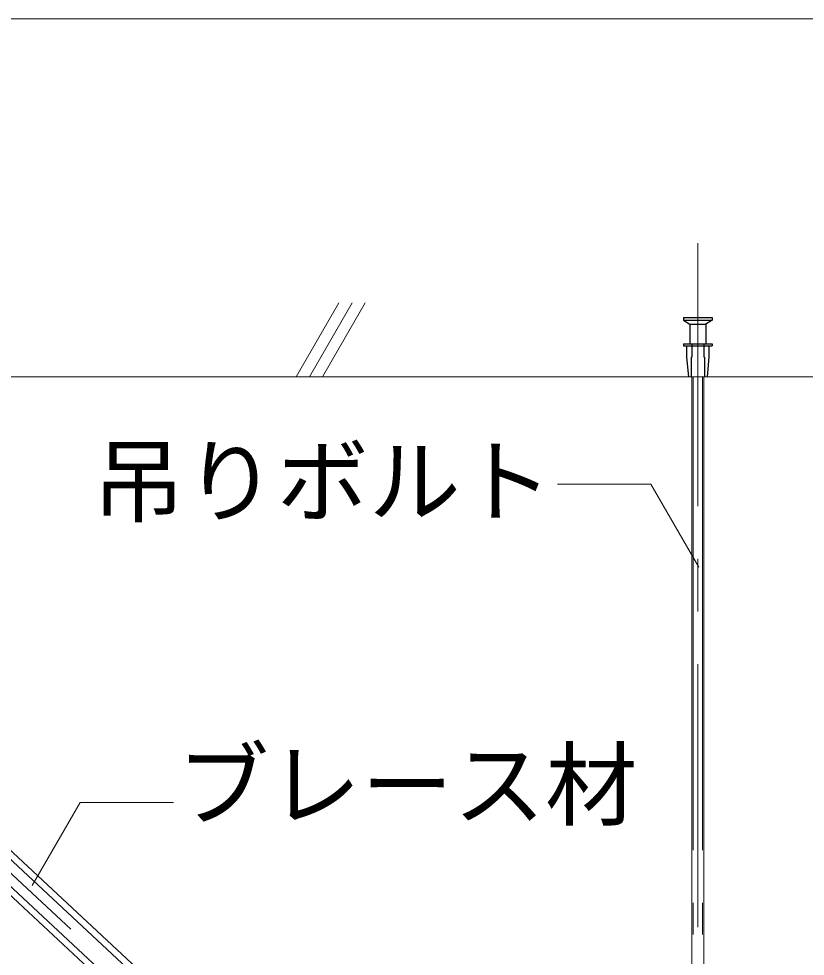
# Model space of a CAD drawing. Units: millimetres, scale not verified. Extents: x -7800 to 7800, y -5387 to 5300.
# Drawn here: x -3765 to -3167, y 507 to 1220 of the extents above; entities that cross this region are included whole.
import ezdxf
from ezdxf.enums import TextEntityAlignment as Align

# ---------------------------------------------------------------- set-up
doc = ezdxf.new("R2010")
doc.units = ezdxf.units.MM
doc.header["$LTSCALE"] = 40
for name, pattern in [('CHAIN1', [8, 5, -1, 1, -1]), ('DASHED1', [1.8, 1.2, -0.6]), ('DOUBLE_CHAIN2', [12.8, 9, -1, 0.6, -0.6, 0.6, -1])]:
    doc.linetypes.add(name, pattern=pattern)
for name, color, linetype, lineweight in [('7-0_中心線', 4, 'CHAIN1', 9), ('7-1_吊り材', 7, 'Continuous', 18), ('7-4_ブレース・補強材', 4, 'Continuous', 9), ('7-6_文字', 7, 'Continuous', 18), ('7-9_躯体他', 4, 'Continuous', 9), ('7-C_ビス・アンカーボルト・強調図形', 2, 'Continuous', 25), ('F-3_野縁', 7, 'Continuous', 18)]:
    doc.layers.add(name, color=color, linetype=linetype, lineweight=lineweight)
doc.styles.add('ＭＳ ゴシック', font='')
doc.styles.get('ＭＳ ゴシック').set_extended_font_data('MS Gothic')

msp = doc.modelspace()

# ---------------------------------------------------------------- linework, layer by layer
at = {"layer": '7-0_中心線'}
for p, q in [((-3248.34, 1049.3), (-3248.34, 18.65)), ((-4106.18, 881.68), (-3237.56, 75.08))]:
    msp.add_line(p, q, dxfattribs=at)
at = {"layer": '7-1_吊り材'}
for p, q in [((-3252.84, 947.72), (-3252.84, 114.42)), ((-3243.84, 947.72), (-3243.84, 114.42))]:
    msp.add_line(p, q, dxfattribs=at)
at = {"layer": '7-1_吊り材', "linetype": 'DOUBLE_CHAIN2'}
for p, q in [((-3251.94, 947.72), (-3251.94, 114.42)), ((-3244.74, 947.72), (-3244.74, 114.42))]:
    msp.add_line(p, q, dxfattribs=at)
at = {"layer": '7-4_ブレース・補強材'}
for p, q in [((-4096.3, 882.75), (-3233.84, 81.85)), ((-4106.51, 871.76), (-3244.04, 70.86)), ((-4109.91, 868.09), (-3247.45, 67.2)), ((-4053.7, 850.01), (-3230.43, 85.52))]:
    msp.add_line(p, q, dxfattribs=at)
at = {"layer": '7-6_文字'}
for p, q in [((-3718.07, 624.13), (-3754.57, 560.93)), ((-3647.15, 624.13), (-3718.07, 624.13))]:
    msp.add_line(p, q, dxfattribs=at)
msp.add_lwpolyline([(-3354.97, 866.24), (-3284.05, 866.24), (-3247.56, 803.04)], dxfattribs=at)
at = {"layer": '7-9_躯体他'}
for p, q in [((-3553.71, 947.72), (-3521.26, 1003.93)), ((-3543.71, 947.72), (-3511.26, 1003.93)), ((-3533.71, 947.72), (-3501.26, 1003.93)), ((-4453.6, 947.72), (-2155.95, 947.72))]:
    msp.add_line(p, q, dxfattribs=at)
at = {"layer": '7-C_ビス・アンカーボルト・強調図形'}
for p, q in [((-3259.34, 992.72), (-3259.34, 990.72)), ((-3259.34, 990.72), (-3254.34, 987.72)), ((-3259.34, 990.72), (-3237.34, 990.72)), ((-3254.34, 987.72), (-3254.34, 972.72)), ((-3254.34, 987.72), (-3242.34, 987.72)), ((-3259.34, 972.72), (-3237.34, 972.72)), ((-3259.34, 972.72), (-3259.34, 971.22)), ((-3259.34, 971.22), (-3237.34, 971.22)), ((-3239.84, 971.22), (-3239.84, 962.72)), ((-3237.34, 972.72), (-3237.34, 971.22)), ((-3239.84, 962.72), (-3241.34, 947.72))]:
    msp.add_line(p, q, dxfattribs=at)
at = {"layer": '7-C_ビス・アンカーボルト・強調図形', "linetype": 'DASHED1'}
for p, q in [((-3252.84, 972.72), (-3252.84, 962.72)), ((-3243.84, 972.72), (-3243.84, 962.72)), ((-3253.34, 962.72), (-3252.84, 962.72)), ((-3253.34, 962.72), (-3253.34, 947.72)), ((-3243.34, 962.72), (-3243.84, 962.72)), ((-3243.34, 962.72), (-3243.34, 947.72))]:
    msp.add_line(p, q, dxfattribs=at)
at = {"layer": '7-C_ビス・アンカーボルト・強調図形'}
for points in [[(-3259.34, 992.72), (-3237.34, 992.72), (-3237.34, 990.72), (-3242.34, 987.72), (-3242.34, 972.72)], [(-3256.84, 971.22), (-3256.84, 962.72), (-3255.34, 947.72)]]:
    msp.add_lwpolyline(points, dxfattribs=at)
at = {"layer": 'F-3_野縁', "color": 3}
msp.add_line((-7640, 1220), (-2090, 1220), dxfattribs=at)

# ---------------------------------------------------------------- texts
at = {"layer": '7-6_文字', "style": 'ＭＳ ゴシック'}
for s, p in [('吊りボルト', (-3708.65, 827.33)), ('ブレース材', (-3644.38, 596.6))]:
    msp.add_text(s, height=51.32, dxfattribs=at).set_placement(p, align=Align.BOTTOM_LEFT)

doc.saveas('drawing.dxf')
